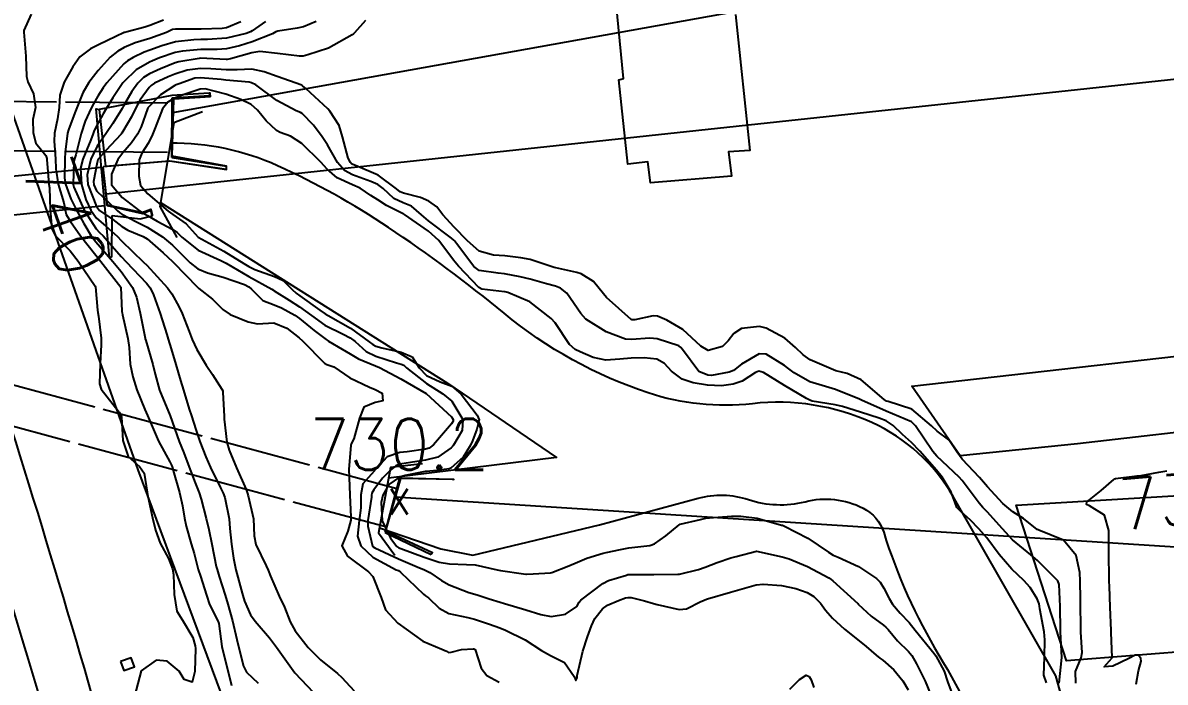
# Model space of a CAD drawing. Header units: metres. Extents: x 318500 to 325275, y 7408834 to 7428799.
# Drawn here: x 320291.7 to 320381.1, y 7410593.9 to 7410645.5 of the extents above; entities that cross this region are included whole.
import ezdxf
from ezdxf.enums import TextEntityAlignment as Align

# ---------------------------------------------------------------- set-up
doc = ezdxf.new("R2010")
doc.units = ezdxf.units.M
doc.header["$MEASUREMENT"] = 0
doc.linetypes.add('CONTINUO', pattern=[0])
doc.linetypes.add('TRACEJADO', pattern=[8.7, 8, -0.7])
for name, color, linetype in [('ALA', 45, 'Continuous'), ('Armário', 45, 'Continuous'), ('BUEIRO', 151, 'Continuous'), ('Cotas', 45, 'Continuous'), ('Curvas de Nivel 1m', 11, 'Continuous'), ('Curvas de Nivel 5m', 15, 'Continuous'), ('Divisas', 45, 'Continuous'), ('Edificações', 30, 'Continuous'), ('GALERIA', 45, 'Continuous'), ('Hidrografia', 140, 'Continuous'), ('Linha Férrea', 20, 'Continuous'), ('Pontes_Viadutos_Tubos', 190, 'Continuous'), ('Pontos Cotados', 45, 'Continuous'), ('TEXTO', 45, 'Continuous'), ('Vias Primárias', 230, 'Continuous')]:
    doc.layers.add(name, color=color, linetype=linetype)
doc.styles.add('Style-STANDARD', font='STANDARD.shx')

# ---------------------------------------------------------------- blocks, each defined once
blk = doc.blocks.new('ELVTXT_53')
at = {"layer": 'Pontos Cotados', "linetype": 'Continuous', "style": 'Style-STANDARD'}
for s, height, p in [('730.2', 4, (0, 4)), ('x', 3, (0, 0))]:
    blk.add_text(s, height=height, dxfattribs=at).set_placement(p, align=Align.MIDDLE_CENTER)

msp = doc.modelspace()

# ---------------------------------------------------------------- linework, layer by layer
at = {"layer": 'ALA', "linetype": 'CONTINUO'}
for points in [[(320306.32, 7410639.976, 734.715), (320303.409, 7410639.812, 735.206), (320297.707, 7410638.704, 735.832)], [(320303.421, 7410639.612, 735.206), (320306.336, 7410639.79, 734.715)], [(320306.426, 7410639.704, 730.497), (320306.408, 7410639.994, 730.497), (320306.32, 7410639.976, 734.715), (320306.336, 7410639.79, 734.715)], [(320306.336, 7410639.79, 734.715), (320306.426, 7410639.704, 730.497)], [(320306.426, 7410639.704, 730.497), (320303.561, 7410639.515, 730.526)], [(320298.696, 7410627.159, 736.228), (320298.531, 7410627.094, 738.059), (320297.485, 7410638.756, 738.117), (320297.707, 7410638.704, 735.832)], [(320297.707, 7410638.704, 735.832), (320298.203, 7410634.275, 735.232)], [(320303.228, 7410634.692, 735.247), (320307.682, 7410634.006, 730.938), (320303.252, 7410634.66, 731.65), (320298.032, 7410634.211, 732.76)], [(320298.203, 7410634.275, 735.232), (320303.228, 7410634.692, 735.247)], [(320303.387, 7410634.938, 735.23), (320307.686, 7410634.272, 730.938), (320303.43, 7410635.061, 730.807)], [(320307.682, 7410634.006, 730.938), (320307.686, 7410634.272, 730.938)], [(320298.338, 7410631.197, 734.154), (320301.106, 7410630.569, 734.377)], [(320301.106, 7410630.569, 734.377), (320301.061, 7410630.632, 733.004), (320298.358, 7410631.209, 732.989)], [(320298.74, 7410630.416, 735.079), (320300.92, 7410630.154, 734.306), (320301.853, 7410630.379, 734.406), (320301.752, 7410630.822, 734.406)], [(320301.061, 7410630.632, 733.004), (320301.754, 7410630.893, 733.004), (320301.752, 7410630.822, 734.406)], [(320301.106, 7410630.569, 734.377), (320301.752, 7410630.822, 734.406)], [(320301.754, 7410630.893, 733.004), (320301.86, 7410630.465, 733.004), (320301.853, 7410630.379, 734.406)], [(320298.696, 7410627.159, 736.228), (320298.74, 7410630.416, 735.079)], [(320321.232, 7410609.866, 733.754), (320325.333, 7410609.751, 732.026)], [(320325.333, 7410609.751, 732.026), (320325.457, 7410609.728, 730.956), (320321.327, 7410609.817, 731.162)], [(320320.096, 7410605.587, 733.585), (320323.693, 7410603.851, 732.066)], [(320320.151, 7410605.708, 731.166), (320323.785, 7410604.012, 731.091), (320323.693, 7410603.851, 732.066)]]:
    msp.add_polyline3d(points, dxfattribs=at)
at = {"layer": 'Armário'}
msp.add_lwpolyline([(320299.393, 7410595.479), (320299.652, 7410594.765), (320300.467, 7410595.061), (320300.208, 7410595.775)], close=True, dxfattribs=at)
at = {"layer": 'BUEIRO', "linetype": 'TRACEJADO', "flags": 128}
for points in [[(320251.577, 7410639.8), (320303.419, 7410639.212)], [(320251.557, 7410635.936), (320303.39, 7410635.349)]]:
    msp.add_lwpolyline(points, dxfattribs=at)
at = {"layer": 'BUEIRO', "linetype": 'CONTINUO'}
for points in [[(320303.387, 7410634.938, 735.23), (320303.421, 7410639.612, 735.206)], [(320303.387, 7410634.938, 735.23), (320303.43, 7410635.061, 730.807), (320303.561, 7410639.515, 730.526), (320303.421, 7410639.612, 735.206)], [(320320.096, 7410605.587, 733.585), (320321.232, 7410609.866, 733.754)], [(320320.096, 7410605.587, 733.585), (320320.151, 7410605.708, 731.166), (320321.327, 7410609.817, 731.162), (320321.232, 7410609.866, 733.754)]]:
    msp.add_polyline3d(points, dxfattribs=at)
at = {"layer": 'Curvas de Nivel 1m', "flags": 128}
for points, elevation in [([(320302.74, 7410645.699), (320301.688, 7410645.288), (320301.298, 7410645.152), (320299.894, 7410644.778), (320299.723, 7410644.737), (320299.679, 7410644.722), (320298.356, 7410644.113), (320297.664, 7410643.756), (320297.03, 7410643.449), (320296.196, 7410642.832), (320295.642, 7410642.053), (320295.219, 7410641.259), (320294.986, 7410640.846), (320294.643, 7410639.821), (320294.586, 7410638.85), (320294.463, 7410637.975), (320294.224, 7410636.853), (320294.197, 7410636.221), (320294.289, 7410634.853), (320294.325, 7410634.065), (320294.503, 7410632.85), (320294.953, 7410631.384), (320295.062, 7410630.836), (320295.134, 7410630.483), (320295.481, 7410629.935), (320296.245, 7410628.822), (320297.447, 7410627.294), (320297.855, 7410626.804), (320299.41, 7410624.78), (320299.491, 7410622.879), (320299.503, 7410622.778), (320299.538, 7410622.628), (320299.945, 7410620.771), (320300.051, 7410620.068), (320300.147, 7410618.768), (320300.338, 7410617.782), (320300.659, 7410616.76), (320301.287, 7410615.225), (320301.5, 7410614.748), (320301.646, 7410614.375), (320302.354, 7410612.739), (320303.234, 7410611.108), (320303.365, 7410610.862), (320303.417, 7410610.727), (320303.514, 7410610.437), (320304.001, 7410608.718), (320304.24, 7410607.658), (320304.395, 7410606.712), (320304.519, 7410606.065), (320304.916, 7410604.704), (320305.139, 7410603.936), (320305.471, 7410602.695), (320305.633, 7410602.172), (320306.103, 7410600.685), (320306.358, 7410599.957), (320306.999, 7410598.671), (320307.067, 7410598.446), (320307.313, 7410596.667), (320307.385, 7410596.317), (320307.796, 7410594.662), (320308.058, 7410593.601)], 739), ([(320308.791, 7410645.566), (320307.686, 7410645.107), (320307.324, 7410645.045), (320305.685, 7410645.006), (320305.383, 7410645.006), (320303.684, 7410644.997), (320303.462, 7410644.955), (320302.977, 7410644.741), (320301.675, 7410644.262), (320300.532, 7410643.911), (320299.662, 7410643.561), (320299.165, 7410643.28), (320298.577, 7410642.796), (320297.64, 7410641.763), (320296.895, 7410640.821), (320296.428, 7410640.017), (320295.97, 7410638.834), (320295.871, 7410638.561), (320295.585, 7410637.828), (320295.315, 7410637.102), (320295.247, 7410636.843), (320295.041, 7410635.36), (320295.022, 7410634.845), (320295.007, 7410633.366), (320295.084, 7410632.844), (320295.503, 7410631.712), (320295.928, 7410630.826), (320296.524, 7410629.775), (320297.099, 7410628.814), (320297.463, 7410628.329), (320298.77, 7410626.79), (320299.428, 7410626.012), (320300.327, 7410624.766), (320300.638, 7410623.997), (320300.917, 7410622.757), (320301.309, 7410620.802), (320301.32, 7410620.751), (320301.358, 7410620.61), (320301.912, 7410618.744), (320302.094, 7410617.97), (320302.435, 7410616.739), (320303.28, 7410614.73), (320303.982, 7410612.719), (320304.347, 7410611.819), (320304.757, 7410610.707), (320305.212, 7410609.48), (320305.526, 7410608.695), (320305.687, 7410608.199), (320306.09, 7410606.686), (320306.299, 7410605.821), (320306.53, 7410604.679), (320306.872, 7410602.925), (320306.939, 7410602.673), (320307.112, 7410602.146), (320307.576, 7410600.665), (320307.784, 7410599.962), (320308.149, 7410598.659), (320308.488, 7410597.216), (320308.602, 7410596.654), (320309.017, 7410595.115), (320309.248, 7410594.646), (320310.155, 7410593.786)], 738), ([(320310.729, 7410645.6), (320309.683, 7410644.859), (320309.549, 7410644.785), (320309.21, 7410644.657), (320307.676, 7410644.302), (320306.183, 7410644.186), (320305.675, 7410644.178), (320305.113, 7410644.147), (320303.673, 7410643.999), (320302.612, 7410643.688), (320301.666, 7410643.342), (320301.244, 7410643.185), (320300.364, 7410642.773), (320299.918, 7410642.507), (320299.645, 7410642.274), (320298.309, 7410640.8), (320298.019, 7410640.409), (320297.614, 7410639.76), (320297.264, 7410639.157), (320297.091, 7410638.818), (320296.623, 7410637.786), (320296.297, 7410636.829), (320295.882, 7410635.164), (320295.77, 7410634.837), (320295.729, 7410634.656), (320295.683, 7410632.838), (320295.726, 7410632.628), (320296.548, 7410630.819), (320297.475, 7410629.356), (320297.74, 7410629.073), (320298.029, 7410628.802), (320299.446, 7410627.198), (320299.837, 7410626.774), (320301.415, 7410625.102), (320301.692, 7410624.747), (320301.969, 7410624.18), (320302.474, 7410622.739), (320303.015, 7410621.083), (320303.12, 7410620.732), (320303.349, 7410619.972), (320303.721, 7410618.724), (320304.073, 7410617.474), (320304.305, 7410616.715), (320304.752, 7410615.244), (320304.927, 7410614.705), (320305.264, 7410613.657), (320305.601, 7410612.695), (320306.067, 7410611.516), (320306.415, 7410610.682), (320307.206, 7410609.072), (320307.408, 7410608.668), (320307.539, 7410608.322), (320307.876, 7410606.663), (320307.94, 7410605.885), (320308.06, 7410604.661), (320308.216, 7410603.577), (320308.407, 7410602.657), (320308.911, 7410600.833), (320308.96, 7410600.651), (320309.086, 7410600.203), (320309.563, 7410599.131), (320309.926, 7410598.637), (320311.051, 7410597.331), (320311.59, 7410596.612), (320313.01, 7410594.59), (320314.962, 7410592.57)], 737), ([(320314.691, 7410645.59), (320313.688, 7410645.166), (320313.209, 7410645.083), (320311.683, 7410644.846), (320311.532, 7410644.773), (320311.278, 7410644.626), (320309.673, 7410643.999), (320308.7, 7410643.695), (320307.668, 7410643.459), (320306.947, 7410643.407), (320305.667, 7410643.391), (320304.222, 7410643.278), (320303.664, 7410643.17), (320302.445, 7410642.748), (320301.894, 7410642.519), (320301.655, 7410642.411), (320300.613, 7410641.797), (320299.631, 7410640.869), (320299.564, 7410640.781), (320298.79, 7410639.615), (320298.289, 7410638.8), (320298.034, 7410638.363), (320297.581, 7410637.552), (320297.332, 7410637.055), (320297.247, 7410636.815), (320297.07, 7410636.323), (320296.436, 7410634.827), (320296.259, 7410634.11), (320296.321, 7410632.828), (320296.668, 7410631.657), (320297.061, 7410630.814), (320297.484, 7410630.231), (320298.243, 7410629.564), (320299.108, 7410628.785), (320299.465, 7410628.428), (320301.187, 7410626.754), (320301.436, 7410626.503), (320303.063, 7410624.733), (320303.405, 7410624.262), (320303.947, 7410623.273), (320304.207, 7410622.718), (320304.761, 7410621.317), (320305, 7410620.705), (320305.348, 7410619.91), (320306.093, 7410618.689), (320306.592, 7410617.95), (320307.311, 7410616.8), (320307.377, 7410616.669), (320307.397, 7410616.581), (320307.492, 7410614.668), (320307.499, 7410614.445), (320307.701, 7410612.665), (320307.887, 7410612.02), (320308.456, 7410610.658), (320309.205, 7410608.954), (320309.325, 7410608.648), (320309.382, 7410608.462), (320309.785, 7410606.641), (320309.848, 7410605.331), (320309.975, 7410604.638), (320310.781, 7410602.969), (320310.942, 7410602.623), (320311.113, 7410602.17), (320311.8, 7410600.609), (320312.204, 7410599.726), (320312.66, 7410598.596), (320313.059, 7410597.884), (320314.064, 7410596.58), (320315.026, 7410595.607), (320316.351, 7410594.55), (320316.692, 7410594.23), (320317.003, 7410593.881), (320317.664, 7410593.197)], 736), ([(320374.141, 7410593.779), (320374.107, 7410594.701), (320374.552, 7410595.775), (320374.624, 7410596.197), (320374.535, 7410597.775), (320374.519, 7410598.335), (320374.507, 7410599.776), (320374.5, 7410600.382), (320374.467, 7410601.777), (320374.449, 7410602.458), (320374.148, 7410603.78), (320373.168, 7410604.977), (320371.235, 7410605.763), (320371.179, 7410605.782), (320371.12, 7410605.821), (320370.027, 7410606.676), (320369.193, 7410607.194), (320368.415, 7410607.858), (320367.219, 7410609.169), (320366.59, 7410609.88), (320365.251, 7410611.321), (320364.81, 7410611.907), (320364.201, 7410612.848), (320363.276, 7410613.521), (320362.831, 7410613.934), (320361.299, 7410615.234), (320359.454, 7410615.831), (320359.308, 7410615.875), (320359.141, 7410615.983), (320357.333, 7410617.542), (320356.239, 7410618.021), (320355.342, 7410618.249), (320354.087, 7410618.788), (320353.35, 7410619.109), (320352.786, 7410619.5), (320352.192, 7410620.078), (320351.371, 7410620.797), (320349.908, 7410621.579), (320349.384, 7410621.707), (320347.969, 7410621.544), (320347.375, 7410621.152), (320346.918, 7410620.595), (320346.487, 7410620.153), (320345.357, 7410619.823), (320344.788, 7410620.176), (320343.379, 7410621.468), (320342.125, 7410622.209), (320341.394, 7410622.518), (320341.062, 7410622.558), (320339.621, 7410622.247), (320339.417, 7410622.222), (320339.39, 7410622.223), (320339.333, 7410622.251), (320337.416, 7410623.972), (320337.176, 7410624.274), (320336.382, 7410625.238), (320335.435, 7410625.826), (320335.075, 7410625.944), (320333.44, 7410626.295), (320333.307, 7410626.331), (320331.449, 7410626.957), (320330.714, 7410627.098), (320329.453, 7410627.248), (320328.559, 7410627.288), (320327.458, 7410627.598), (320326.545, 7410628.419), (320325.486, 7410629.499), (320324.612, 7410630.443), (320324.146, 7410631.09), (320323.511, 7410631.531), (320322.86, 7410631.817), (320321.517, 7410632.146), (320321.272, 7410632.247), (320320.975, 7410632.495), (320319.536, 7410633.56), (320317.757, 7410634.327), (320317.548, 7410634.395), (320317.452, 7410634.445), (320317.37, 7410634.543), (320317.208, 7410634.893), (320316.753, 7410636.552), (320316.491, 7410637.458), (320315.772, 7410638.567), (320315.603, 7410638.748), (320313.903, 7410640.319), (320313.629, 7410640.566), (320313.579, 7410640.601), (320311.64, 7410641.289), (320310.615, 7410641.666), (320309.648, 7410641.866), (320308.51, 7410641.804), (320307.647, 7410641.798), (320306.441, 7410641.899), (320305.648, 7410641.918), (320304.587, 7410641.775), (320303.641, 7410641.481), (320303.116, 7410641.26), (320302.042, 7410640.754), (320301.79, 7410640.595), (320301.625, 7410640.433), (320300.917, 7410639.46), (320300.543, 7410638.771), (320300.244, 7410638.12), (320299.573, 7410636.99), (320299.492, 7410636.86), (320299.432, 7410636.782), (320298.238, 7410635.481), (320297.641, 7410634.809), (320297.602, 7410634.756), (320297.546, 7410634.543), (320297.266, 7410633.072), (320297.283, 7410632.814), (320297.513, 7410632.346), (320299.124, 7410630.785), (320299.329, 7410630.623), (320299.487, 7410630.514), (320300.626, 7410629.907), (320301.477, 7410629.483), (320302.668, 7410628.738), (320303.46, 7410628.07), (320304.839, 7410626.709), (320305.433, 7410626.233), (320306.194, 7410625.923), (320307.424, 7410625.573), (320309.075, 7410624.993), (320309.413, 7410624.827), (320309.638, 7410624.647), (320310.524, 7410623.756), (320311.398, 7410623.417), (320311.971, 7410623.184), (320313.017, 7410622.596), (320313.386, 7410622.351), (320314.547, 7410621.404), (320315.363, 7410620.768), (320315.654, 7410620.566), (320316.732, 7410619.927), (320317.35, 7410619.567), (320318.003, 7410619.186), (320319.341, 7410618.624), (320319.642, 7410618.507), (320321.327, 7410617.615), (320323.31, 7410616.46), (320325.283, 7410614.638), (320325.42, 7410614.429), (320325.415, 7410614.293), (320325.277, 7410614.086), (320323.865, 7410612.451), (320323.524, 7410612.188), (320323.255, 7410612.108), (320321.823, 7410611.91), (320321.25, 7410611.838), (320320.235, 7410611.51), (320319.327, 7410610.509), (320319.284, 7410610.454), (320319.228, 7410610.396), (320318.338, 7410609.398), (320318.179, 7410608.525), (320318.179, 7410607.519), (320318.063, 7410606.527), (320317.934, 7410605.301), (320318.18, 7410604.525), (320319.137, 7410603.638), (320320.943, 7410602.671), (320321.122, 7410602.594), (320321.299, 7410602.487), (320323.094, 7410600.757), (320323.259, 7410600.624), (320323.482, 7410600.454), (320324.306, 7410599.66), (320325.082, 7410599.246), (320326.566, 7410598.926), (320327.076, 7410598.785), (320328.257, 7410598.392), (320329.066, 7410598.105), (320329.508, 7410597.929), (320331.052, 7410597.167), (320332.319, 7410596.337), (320333.036, 7410595.958), (320334.122, 7410595.404), (320334.868, 7410594.302), (320335.016, 7410594.006), (320335.108, 7410594.21), (320335.109, 7410594.299), (320335.117, 7410594.394), (320335.569, 7410596.292), (320335.928, 7410597.416), (320336.229, 7410598.283), (320336.5, 7410598.858), (320337.09, 7410599.604), (320337.481, 7410599.88), (320338.353, 7410600.257), (320338.9, 7410600.454), (320339.102, 7410600.496), (320339.349, 7410600.493), (320340.389, 7410600.231), (320341.097, 7410600.016), (320341.376, 7410599.936), (320343.091, 7410599.563), (320343.661, 7410599.614), (320344.799, 7410600.173), (320345.007, 7410600.265), (320345.101, 7410600.301), (320345.312, 7410600.376), (320347.108, 7410600.92), (320348.214, 7410601.227), (320349.114, 7410601.474), (320349.672, 7410601.547), (320351.113, 7410601.431), (320352.223, 7410601.186), (320353.108, 7410600.874), (320353.622, 7410600.569), (320354.153, 7410600.044), (320354.548, 7410599.494), (320355.083, 7410598.881), (320356.043, 7410598.02), (320357.058, 7410597.195), (320357.717, 7410596.667), (320358.5, 7410595.988), (320358.803, 7410595.749), (320359.036, 7410595.589), (320359.893, 7410594.832), (320360.592, 7410593.956), (320361.01, 7410593.26)], 734), ([(320372.839, 7410593.793), (320373.04, 7410595.79), (320372.932, 7410597.792), (320372.923, 7410597.941), (320372.901, 7410599.793), (320372.837, 7410601.514), (320372.714, 7410601.796), (320371.144, 7410603.392), (320370.612, 7410603.828), (320369.167, 7410605.015), (320368.389, 7410605.858), (320367.193, 7410607.208), (320366.867, 7410607.545), (320366.575, 7410607.879), (320365.226, 7410609.661), (320365.006, 7410609.903), (320363.255, 7410611.568), (320362.932, 7410611.933), (320362.23, 7410612.98), (320361.6, 7410613.947), (320361.284, 7410614.24), (320360.781, 7410614.465), (320359.297, 7410615.09), (320357.37, 7410615.948), (320357.309, 7410615.973), (320357.209, 7410616.011), (320355.321, 7410616.787), (320354.286, 7410617.086), (320353.33, 7410617.383), (320352.083, 7410618.079), (320351.667, 7410618.409), (320351.346, 7410618.657), (320349.908, 7410619.551), (320349.355, 7410619.584), (320347.979, 7410618.763), (320347.341, 7410618.274), (320347.005, 7410618.145), (320345.627, 7410617.874), (320345.336, 7410617.89), (320344.644, 7410618.177), (320343.357, 7410619.899), (320343.238, 7410620.071), (320343.065, 7410620.194), (320341.368, 7410620.749), (320340.81, 7410620.787), (320339.366, 7410620.682), (320338.89, 7410620.732), (320337.375, 7410621.289), (320335.783, 7410622.294), (320335.396, 7410622.719), (320334.304, 7410624.317), (320333.821, 7410624.721), (320333.425, 7410624.865), (320332.713, 7410625.052), (320331.431, 7410625.409), (320330.661, 7410625.59), (320329.435, 7410625.838), (320328.943, 7410625.895), (320327.437, 7410626.11), (320327.026, 7410626.414), (320325.681, 7410628.214), (320325.521, 7410628.429), (320325.471, 7410628.478), (320325.272, 7410628.635), (320323.493, 7410629.992), (320322.941, 7410630.468), (320322.156, 7410631.129), (320321.509, 7410631.39), (320320.759, 7410631.744), (320319.923, 7410632.506), (320319.525, 7410632.821), (320318.972, 7410633.074), (320317.536, 7410633.585), (320316.908, 7410633.917), (320316.349, 7410634.558), (320315.571, 7410635.939), (320315.162, 7410636.574), (320314.479, 7410637.471), (320313.598, 7410638.396), (320313.473, 7410638.475), (320313.126, 7410638.605), (320311.612, 7410639.409), (320309.972, 7410640.645), (320309.632, 7410640.8), (320309.454, 7410640.831), (320307.635, 7410641.011), (320307.267, 7410641.052), (320305.637, 7410641.191), (320305.199, 7410641.144), (320303.978, 7410640.725), (320303.729, 7410640.628), (320303.628, 7410640.582), (320302.501, 7410639.862), (320301.602, 7410638.925), (320301.531, 7410638.83), (320301.5, 7410638.761), (320300.999, 7410637.345), (320300.71, 7410636.769), (320300.241, 7410636.095), (320299.555, 7410635.31), (320299.184, 7410634.785), (320298.682, 7410633.643), (320298.689, 7410632.792), (320299.505, 7410631.801), (320300.867, 7410630.759), (320301.262, 7410630.527), (320301.487, 7410630.408), (320302.259, 7410629.965), (320303.476, 7410629.302), (320303.815, 7410629.067), (320304.173, 7410628.719), (320305.455, 7410627.682), (320307.228, 7410626.889), (320307.442, 7410626.787), (320307.646, 7410626.668), (320309.425, 7410625.638), (320311.234, 7410624.623), (320311.344, 7410624.556), (320311.409, 7410624.514), (320312.567, 7410623.762), (320313.4, 7410623.243), (320314.314, 7410622.581), (320315.379, 7410621.826), (320316.799, 7410621.118), (320317.364, 7410620.827), (320317.732, 7410620.534), (320318.598, 7410619.767), (320319.349, 7410619.393), (320320.975, 7410618.862), (320321.343, 7410618.774), (320321.547, 7410618.692), (320321.761, 7410618.484), (320323.322, 7410617.249), (320324.596, 7410616.441), (320325.301, 7410615.854), (320326.155, 7410614.421), (320326.123, 7410613.57), (320325.435, 7410612.428), (320325.359, 7410612.328), (320325.257, 7410612.22), (320324.2, 7410611.492), (320323.242, 7410611.241), (320322.564, 7410611.147), (320321.236, 7410610.921), (320320.921, 7410610.806), (320320.528, 7410610.497), (320319.882, 7410609.841), (320319.206, 7410608.91), (320319.057, 7410608.658), (320319.029, 7410608.513), (320319.021, 7410608.336), (320318.734, 7410606.517), (320318.723, 7410606.066), (320319.102, 7410604.511), (320319.149, 7410604.454), (320319.272, 7410604.385), (320321.135, 7410603.52), (320322.767, 7410602.823), (320323.123, 7410602.682), (320323.59, 7410602.453), (320324.496, 7410601.825), (320325.111, 7410601.482), (320326.632, 7410600.888), (320327.103, 7410600.749), (320327.369, 7410600.672), (320328.227, 7410600.393), (320329.096, 7410600.133), (320329.436, 7410600.034), (320331.088, 7410599.53), (320332.27, 7410599.15), (320333.08, 7410599.014), (320334.203, 7410599.194), (320335.093, 7410599.8), (320335.276, 7410600.118), (320335.414, 7410600.295), (320337.113, 7410601.588), (320337.566, 7410601.815), (320338.985, 7410602.251), (320339.088, 7410602.282), (320339.121, 7410602.291), (320341.056, 7410602.286), (320341.121, 7410602.283), (320343.001, 7410602.313), (320343.122, 7410602.326), (320344.611, 7410602.692), (320345.13, 7410602.858), (320346.062, 7410603.23), (320347.142, 7410603.604), (320347.563, 7410603.714), (320349.15, 7410604.11), (320351.144, 7410603.686), (320351.699, 7410603.524), (320353.133, 7410602.917), (320354.802, 7410602.035), (320354.994, 7410601.907), (320355.118, 7410601.806), (320357.07, 7410600.01), (320357.1, 7410599.981), (320358.125, 7410599.034), (320359.075, 7410598.337), (320359.27, 7410598.174), (320359.443, 7410597.974), (320360.185, 7410597.091), (320361.045, 7410596.254), (320361.301, 7410595.947), (320361.675, 7410595.302), (320362.349, 7410593.937), (320362.996, 7410592.336)], 733), ([(320371.839, 7410593.808), (320371.638, 7410594.422), (320371.685, 7410595.81), (320371.701, 7410597.17), (320371.646, 7410597.811), (320371.316, 7410599.597), (320371.292, 7410599.817), (320371.268, 7410599.984), (320371.106, 7410600.375), (320370.569, 7410601.283), (320370.071, 7410601.836), (320369.133, 7410602.702), (320368.126, 7410603.86), (320367.169, 7410605.153), (320366.537, 7410605.88), (320365.858, 7410606.561), (320365.193, 7410607.175), (320364.831, 7410607.54), (320364.679, 7410607.908), (320364.381, 7410608.744), (320363.682, 7410609.923), (320363.238, 7410610.45), (320361.926, 7410611.943), (320361.267, 7410612.633), (320360.559, 7410613.247), (320359.832, 7410613.972), (320359.285, 7410614.318), (320358.74, 7410614.536), (320357.295, 7410615.015), (320355.883, 7410615.443), (320355.303, 7410615.57), (320353.494, 7410615.87), (320353.308, 7410615.931), (320353.052, 7410616.064), (320351.325, 7410617.093), (320349.699, 7410618.106), (320349.341, 7410618.227), (320349.067, 7410618.114), (320348.034, 7410617.424), (320347.326, 7410617.189), (320346.412, 7410617.065), (320345.324, 7410617.112), (320344.2, 7410617.309), (320343.331, 7410617.577), (320342.486, 7410618.203), (320341.956, 7410618.82), (320341.349, 7410619.167), (320340.363, 7410619.248), (320339.35, 7410619.223), (320338.453, 7410619.155), (320337.348, 7410619.066), (320336.359, 7410619.294), (320335.354, 7410619.72), (320334.966, 7410619.916), (320334.527, 7410620.312), (320333.385, 7410621.988), (320333.092, 7410622.333), (320331.41, 7410623.654), (320329.699, 7410624.376), (320329.469, 7410624.428), (320329.421, 7410624.436), (320327.654, 7410624.638), (320327.424, 7410624.767), (320325.818, 7410626.426), (320325.447, 7410626.914), (320324.3, 7410628.448), (320323.481, 7410629.183), (320321.593, 7410630.489), (320321.537, 7410630.526), (320321.501, 7410630.543), (320320.203, 7410631.199), (320319.511, 7410631.631), (320318.959, 7410631.963), (320318.124, 7410632.531), (320317.524, 7410632.807), (320316.33, 7410633.356), (320315.542, 7410634.041), (320315.068, 7410634.575), (320313.572, 7410636.045), (320312.688, 7410636.603), (320311.879, 7410636.913), (320311.585, 7410637.07), (320310.77, 7410637.81), (320310.114, 7410638.642), (320309.607, 7410639.098), (320308.786, 7410639.488), (320307.618, 7410639.909), (320305.996, 7410640.325), (320305.624, 7410640.303), (320304.44, 7410639.896), (320303.613, 7410639.582), (320303.076, 7410639.27), (320302.67, 7410638.744), (320302.091, 7410637.266), (320301.894, 7410636.755), (320301.563, 7410636.085), (320301.043, 7410635.277), (320300.84, 7410634.767), (320300.816, 7410633.475), (320300.939, 7410632.759), (320301.51, 7410632.113), (320303.113, 7410630.734), (320303.488, 7410630.481), (320304.52, 7410629.754), (320305.47, 7410628.72), (320307.454, 7410627.621), (320309.026, 7410626.654), (320309.436, 7410626.405), (320309.904, 7410626.172), (320311.425, 7410625.628), (320312.118, 7410625.307), (320312.805, 7410624.599), (320313.133, 7410624.311), (320313.413, 7410624.122), (320314.978, 7410622.992), (320315.392, 7410622.7), (320315.631, 7410622.566), (320317.376, 7410621.576), (320318.844, 7410620.518), (320319.136, 7410620.291), (320319.357, 7410620.18), (320319.828, 7410620.032), (320321.352, 7410619.696), (320322.213, 7410619.341), (320322.761, 7410618.469), (320323.331, 7410617.876), (320324.387, 7410617.381), (320325.319, 7410617.04), (320326.035, 7410616.423), (320327.286, 7410614.778), (320327.442, 7410614.408), (320327.273, 7410613.672), (320326.922, 7410612.755), (320326.779, 7410612.415), (320326.183, 7410611.483), (320325.233, 7410610.62), (320325.091, 7410610.574), (320324.135, 7410610.446), (320323.323, 7410610.364), (320323.228, 7410610.351), (320321.652, 7410610.056), (320321.222, 7410609.925), (320320.379, 7410609.332), (320319.901, 7410608.503), (320319.767, 7410607.931), (320319.859, 7410606.503), (320320.519, 7410605.137), (320321.003, 7410604.491), (320321.149, 7410604.393), (320321.306, 7410604.33), (320323.138, 7410603.654), (320324.306, 7410603.269), (320325.13, 7410603.116), (320326.462, 7410603.084), (320327.13, 7410603.045), (320328.858, 7410602.65), (320329.123, 7410602.595), (320330.912, 7410602.353), (320331.095, 7410602.326), (320331.12, 7410602.323), (320331.15, 7410602.319), (320331.67, 7410602.345), (320333.033, 7410602.419), (320333.122, 7410602.437), (320334.465, 7410602.975), (320335.134, 7410603.259), (320335.858, 7410603.57), (320337.145, 7410603.964), (320337.389, 7410604.025), (320338.493, 7410604.257), (320339.036, 7410604.367), (320339.152, 7410604.382), (320340.808, 7410604.573), (320341.157, 7410604.695), (320342.051, 7410605.323), (320343.094, 7410606.191), (320343.18, 7410606.225), (320344.753, 7410606.605), (320345.185, 7410606.697), (320345.789, 7410606.764), (320347.187, 7410606.852), (320347.927, 7410606.868), (320349.186, 7410606.703), (320351.106, 7410606.165), (320351.181, 7410606.148), (320351.227, 7410606.136), (320351.345, 7410606.088), (320353.166, 7410605.143), (320354.789, 7410604.035), (320355.147, 7410603.818), (320355.528, 7410603.642), (320357.134, 7410602.913), (320358.545, 7410601.989), (320358.825, 7410601.692), (320359.112, 7410601.227), (320359.535, 7410600.404), (320359.795, 7410599.97), (320360.399, 7410599.27), (320361.079, 7410598.526), (320361.567, 7410597.945), (320363.043, 7410596.118), (320363.181, 7410595.928), (320363.821, 7410594.711), (320364.102, 7410593.914), (320364.739, 7410592.159)], 732)]:
    msp.add_lwpolyline(points, dxfattribs=dict(at, elevation=elevation))
at = {"layer": 'Curvas de Nivel 5m', "flags": 128}
for points, elevation in [([(320292.403, 7410646.176), (320291.815, 7410644.888), (320291.819, 7410644.747), (320291.972, 7410642.885), (320292.038, 7410641.288), (320292.134, 7410640.882), (320292.572, 7410639.92), (320292.739, 7410638.873), (320292.532, 7410637.93), (320292.54, 7410636.875), (320292.768, 7410636.078), (320293.552, 7410635.098), (320293.609, 7410634.859), (320293.618, 7410634.79), (320293.783, 7410632.857), (320293.813, 7410632.558), (320293.872, 7410630.854), (320294.002, 7410629.379), (320294.272, 7410628.848), (320295.452, 7410627.629), (320296.068, 7410626.824), (320297.411, 7410624.875), (320297.433, 7410624.81), (320297.588, 7410623.003), (320297.618, 7410622.807), (320297.672, 7410622.52), (320297.867, 7410620.802), (320297.876, 7410620.278), (320297.796, 7410618.803), (320297.733, 7410617.223), (320297.861, 7410616.802), (320299.283, 7410615.003), (320299.397, 7410614.778), (320299.451, 7410614.604), (320299.565, 7410612.775), (320299.99, 7410611.521), (320300.862, 7410610.756), (320301.222, 7410610.223), (320301.474, 7410608.747), (320301.528, 7410608.414), (320301.886, 7410606.743), (320302.125, 7410605.776), (320302.475, 7410604.737), (320303.132, 7410603.554), (320303.444, 7410602.725), (320303.541, 7410602.296), (320303.588, 7410600.723), (320303.793, 7410599.435), (320304.234, 7410598.713), (320305.05, 7410597.366), (320305.215, 7410596.697), (320305.245, 7410596.489), (320305.208, 7410594.697), (320305.002, 7410593.851), (320304.354, 7410594.06), (320303.97, 7410594.716), (320303.022, 7410595.513), (320302.164, 7410595.598), (320301.01, 7410594.75), (320300.488, 7410592.758)], 740), ([(320318.553, 7410645.675), (320317.682, 7410644.698), (320317.604, 7410644.618), (320317.501, 7410644.543), (320315.669, 7410643.516), (320314.043, 7410642.974), (320313.663, 7410642.885), (320313.399, 7410642.867), (320311.665, 7410643.085), (320310.282, 7410643.257), (320309.665, 7410643.149), (320307.983, 7410642.675), (320307.727, 7410642.611), (320307.659, 7410642.607), (320306.132, 7410642.695), (320305.66, 7410642.711), (320305.531, 7410642.702), (320303.937, 7410642.445), (320303.654, 7410642.362), (320302.511, 7410641.883), (320301.641, 7410641.489), (320301.186, 7410641.213), (320300.731, 7410640.769), (320300.27, 7410640.123), (320299.603, 7410638.948), (320299.539, 7410638.843), (320299.503, 7410638.781), (320298.773, 7410637.602), (320298.236, 7410636.8), (320297.56, 7410635.837), (320297.063, 7410634.817), (320296.769, 7410633.584), (320296.836, 7410632.82), (320297.495, 7410631.117), (320297.746, 7410630.806), (320298.771, 7410630.079), (320299.478, 7410629.533), (320299.953, 7410629.251), (320301.148, 7410628.755), (320301.467, 7410628.572), (320302.715, 7410627.474), (320303.441, 7410626.806), (320303.518, 7410626.729), (320305.411, 7410624.783), (320305.505, 7410624.699), (320306.571, 7410623.852), (320307.394, 7410623.051), (320307.952, 7410622.664), (320309.382, 7410622.084), (320310.097, 7410621.921), (320311.381, 7410622.003), (320312.391, 7410621.588), (320313.363, 7410620.816), (320313.611, 7410620.587), (320315.343, 7410618.851), (320315.521, 7410618.746), (320316.063, 7410618.559), (320317.327, 7410617.691), (320318.864, 7410616.97), (320319.314, 7410616.784), (320319.865, 7410616.504), (320319.909, 7410615.896), (320319.299, 7410615.75), (320318.424, 7410615.392), (320318.07, 7410614.528), (320317.633, 7410612.904), (320317.438, 7410612.537), (320317.407, 7410612.389), (320317.246, 7410610.54), (320317.329, 7410608.538), (320317.416, 7410606.779), (320317.396, 7410606.537), (320317.161, 7410605.674), (320316.691, 7410604.547), (320317.138, 7410603.737), (320318.784, 7410602.515), (320319.114, 7410602.14), (320319.789, 7410600.503), (320320.108, 7410599.527), (320321.07, 7410598.49), (320323.049, 7410597.063), (320324.524, 7410596.438), (320324.899, 7410596.294), (320325.038, 7410596.198), (320325.254, 7410596.211), (320326.071, 7410596.42), (320326.97, 7410596.481), (320327.041, 7410596.471), (320327.141, 7410596.408), (320327.594, 7410594.969), (320328.046, 7410594.395), (320329.012, 7410593.852)], 735), ([(320378.852, 7410593.713), (320379.03, 7410594.744), (320379.239, 7410595.507), (320379.224, 7410595.708), (320379.044, 7410595.973), (320378.776, 7410595.982), (320378.278, 7410595.721), (320377.034, 7410595.123), (320376.343, 7410595.061), (320376.957, 7410595.741), (320376.985, 7410595.797), (320376.905, 7410597.742), (320376.896, 7410597.919), (320376.823, 7410599.744), (320376.755, 7410601.384), (320376.743, 7410601.746), (320376.737, 7410602.135), (320376.717, 7410603.746), (320376.714, 7410604.189), (320376.722, 7410605.747), (320376.383, 7410606.943), (320375.199, 7410607.666), (320374.965, 7410607.772), (320374.995, 7410607.98), (320375.206, 7410608.149), (320376.107, 7410608.866), (320377.111, 7410609.742), (320377.185, 7410609.787), (320377.231, 7410609.798), (320378.934, 7410610.015), (320379.235, 7410610.052), (320380.619, 7410610.316), (320381.241, 7410610.403)], 735), ([(320351.767, 7410593.32), (320352.509, 7410594.068), (320353.024, 7410594.415), (320353.268, 7410594.302), (320353.423, 7410594.054), (320353.627, 7410593.435)], 735)]:
    msp.add_lwpolyline(points, dxfattribs=dict(at, elevation=elevation))
at = {"layer": 'Divisas'}
msp.add_lwpolyline([(320263.393, 7410704.906), (320281.571, 7410662.052), (320286.934, 7410649.78), (320288.749, 7410650.573), (320289.512, 7410648.827), (320287.536, 7410647.963), (320300.731, 7410610.489), (320308.33, 7410590.053), (320307.094, 7410589.488), (320311.364, 7410576.718), (320320.785, 7410562.251), (320327.906, 7410551.223), (320342.25, 7410529.301), (320348.815, 7410501.174), (320357.023, 7410477.998), (320371.998, 7410436.163), (320392.025, 7410385.224), (320395.739, 7410375.659), (320400.406, 7410364.445), (320405.538, 7410352.663), (320415.338, 7410339.704), (320430.221, 7410319.112), (320426.342, 7410316.177), (320433.553, 7410306.487)], dxfattribs=at)
at = {"layer": 'Edificações'}
for points in [[(320347.491, 7410646.153), (320348.616, 7410635.488), (320346.964, 7410635.382), (320347.203, 7410633.492), (320340.861, 7410632.96), (320340.648, 7410634.61), (320339.075, 7410634.424), (320338.364, 7410641.039), (320338.739, 7410641.119), (320338.163, 7410647.034)], [(320383.997, 7410596.369), (320373.412, 7410595.534), (320369.463, 7410607.715), (320382.228, 7410608.469)]]:
    msp.add_lwpolyline(points, dxfattribs=at)
at = {"layer": 'GALERIA', "linetype": 'TRACEJADO', "flags": 128}
for points in [[(320264.395, 7410630.768), (320297.894, 7410634.197)], [(320264.549, 7410627.709), (320298.164, 7410631.189)], [(320256.041, 7410626.575), (320321.012, 7410609.036)], [(320254.089, 7410623.868), (320320.21, 7410606.018)]]:
    msp.add_lwpolyline(points, dxfattribs=at)
at = {"layer": 'GALERIA', "linetype": 'CONTINUO'}
for points in [[(320298.358, 7410631.209, 732.989), (320298.338, 7410631.197, 734.154), (320298.288, 7410631.697, 735.043), (320298.177, 7410632.776, 735.43), (320298.088, 7410633.632, 735.114), (320298.021, 7410634.199, 734.13), (320298.032, 7410634.211, 732.76)], [(320298.358, 7410631.209, 732.989), (320298.032, 7410634.211, 732.76)]]:
    msp.add_polyline3d(points, dxfattribs=at)
at = {"layer": 'Hidrografia'}
for points in [[(320395.332, 7410500), (320390.633, 7410514.178), (320387.461, 7410529.819), (320385.197, 7410545.294), (320383.041, 7410559.354), (320377.379, 7410577.131), (320372.567, 7410594.347), (320364.522, 7410608.41, 0.157529), (320358.177, 7410614.188, 0.135588), (320348.824, 7410615.666, -0.108694), (320340.672, 7410616.514, -0.092605), (320329.398, 7410622.745, 0.025342), (320320.34, 7410629.473, 0.040354), (320311.664, 7410634.299, 0.110146), (320303.285, 7410636.063, 0.926219)], [(320319.648, 7410605.94), (320324.448, 7410604.294), (320326.94, 7410603.796), (320336.855, 7410606.175), (320344.578, 7410608.273, -0.147741), (320348.511, 7410608.162, 0.142985), (320352.942, 7410607.996, -0.179794), (320357.484, 7410607.498, -0.203543), (320359.099, 7410605.598, 0.059694), (320363.42, 7410595.971, -0.04228), (320368.02, 7410586.606, -0.044209), (320370.847, 7410576.913, 0.045649), (320373.673, 7410567.326, 0.073162), (320379.215, 7410557.732, -0.280588), (320379.771, 7410553.233, 0.184083), (320379.328, 7410545.875, -0.070992), (320379.938, 7410542.145, 0.054392), (320381.269, 7410531.893, -0.020189), (320383.596, 7410520.261, -0.032443), (320384.207, 7410513.653, 0.0263), (320384.437, 7410510.781)]]:
    msp.add_lwpolyline(points, format="xyb", dxfattribs=at)
msp.add_lwpolyline([(320302.512, 7410631.43), (320324.981, 7410617.27), (320333.504, 7410611.444), (320320.357, 7410609.838)], dxfattribs=at)
at = {"layer": 'Linha Férrea'}
for points in [[(321000, 7409665.789, 0.078197), (320889.691, 7409761.645, 0.016428), (320831.735, 7409795.8, -0.029281), (320758.162, 7409840.189, -0.075107), (320633.213, 7409959.145, -0.038123), (320591.245, 7410019.369), (320569.878, 7410055.984), (320528.944, 7410130.121, 0.044252), (320455.674, 7410238.482), (320423.409, 7410279.545, -0.076357), (320336.109, 7410440.077, -0.029288), (320307.678, 7410537.206, 0.027041), (320278.586, 7410637.586, 0.100983), (320172.348, 7410808.477, 0.013159)], [(321000, 7409672.461, 0.064653), (320912.297, 7409751.466, 0.030753), (320836.249, 7409797.862, -0.016147), (320768.63, 7409837.796, -0.116635), (320583.997, 7410039.771), (320542.786, 7410113.919, 0.026405), (320494.03, 7410193.917, 0.017029), (320443.189, 7410260.7), (320429.493, 7410278.025, -0.097268), (320322.982, 7410493.451), (320310.757, 7410540.446), (320304.231, 7410567.008, 0.019913), (320282.851, 7410638.027, 0.100687), (320180.06, 7410806.177, 0.011092)]]:
    msp.add_lwpolyline(points, format="xyb", dxfattribs=at)
at = {"layer": 'Pontes_Viadutos_Tubos'}
for points in [[(320305.795, 7410638.517), (320303.551, 7410637.655), (320302.457, 7410631.103), (320303.781, 7410628.689)], [(320323.017, 7410610.961), (320320.509, 7410610.67), (320319.575, 7410605.543), (320320.859, 7410603.795)]]:
    msp.add_lwpolyline(points, dxfattribs=at)
at = {"layer": 'TEXTO', "linetype": 'CONTINUO'}
for points in [[(320298.253, 7410632.108, 0), (320495.918, 7410653.374, 0)], [(320303.475, 7410638.471, 0), (320364.059, 7410649.368, 0)], [(320320.869, 7410608.377, 0), (320516.601, 7410595.824, 0)]]:
    msp.add_polyline3d(points, dxfattribs=at)
at = {"layer": 'Vias Primárias'}
msp.add_lwpolyline([(320386.96, 7410613.993), (320374.26, 7410612.537), (320365.087, 7410611.58), (320361.298, 7410617.037), (320391.22, 7410620.439)], dxfattribs=at)

# ---------------------------------------------------------------- block references
at = {"layer": 'Pontos Cotados', "linetype": 'Continuous'}
msp.add_blockref('ELVTXT_53', (320321.2, 7410608.49, 730.16), dxfattribs=at)

# ---------------------------------------------------------------- texts
at = {"layer": 'Cotas', "style": 'Style-STANDARD'}
for s, rotation, p in [('740', 289.18998, (320295.056, 7410630.366, 740)), ('735', 4.74116, (320382.174, 7410608.135, 735))]:
    msp.add_text(s, height=4, rotation=rotation, dxfattribs=at).set_placement(p, align=Align.MIDDLE_CENTER)

doc.saveas('drawing.dxf')
